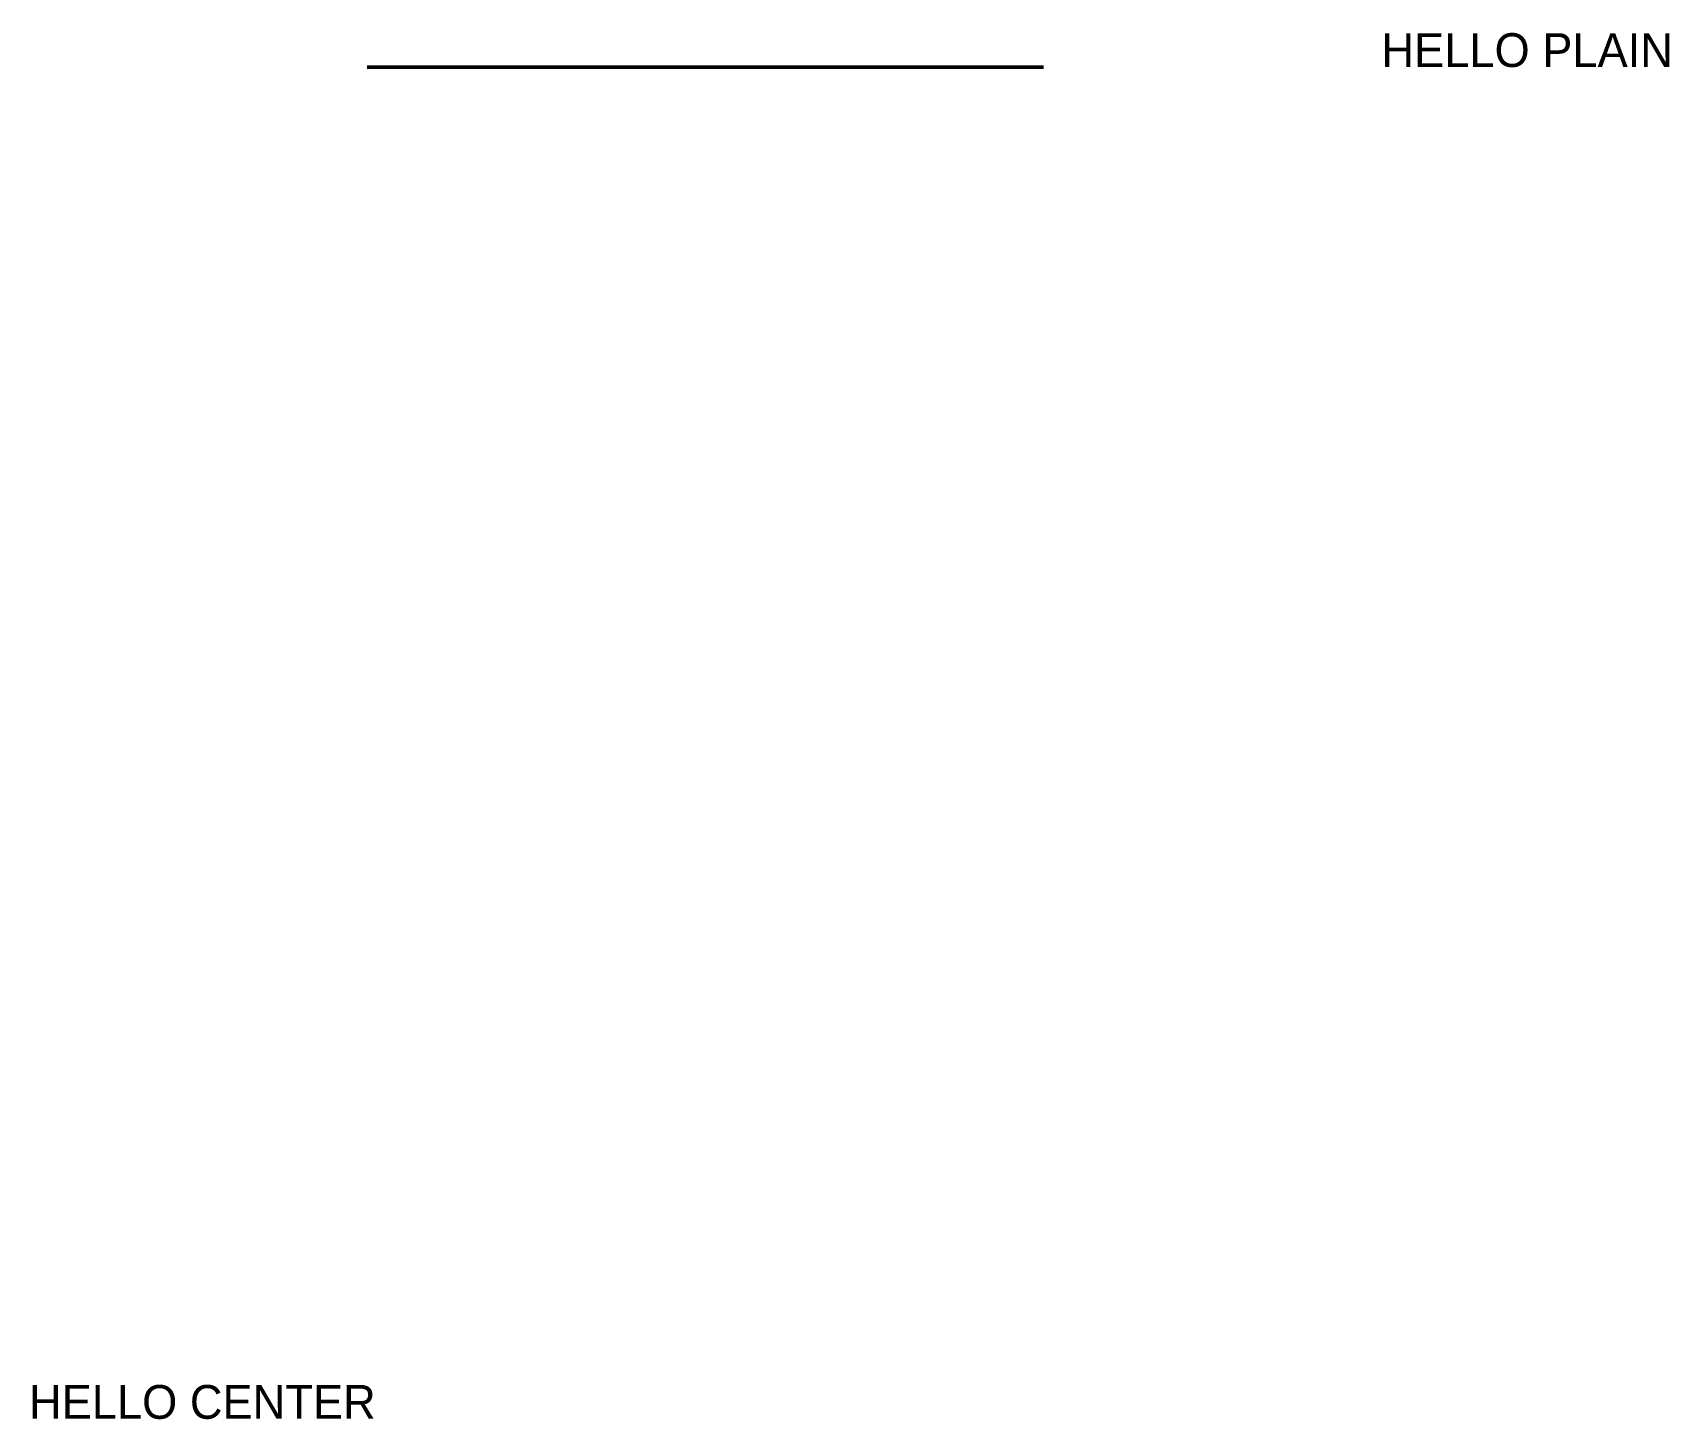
# Model space of a CAD drawing. Header units: metres. Extents: x 1 to 243, y 0 to 205.
import ezdxf

# ---------------------------------------------------------------- set-up
doc = ezdxf.new("R2010")
doc.units = ezdxf.units.M
for name, color, linetype, lineweight in [('STRUC-OUTLINE', 1, 'Continuous', 50), ('TEXT-GENERAL', 7, 'Continuous', 18), ('TEXT-HEADER', 7, 'Continuous', 25)]:
    doc.layers.add(name, color=color, linetype=linetype, lineweight=lineweight)

msp = doc.modelspace()

# ---------------------------------------------------------------- linework, layer by layer
at = {"layer": 'STRUC-OUTLINE'}
msp.add_line((50, 200), (150, 200), dxfattribs=at)

# ---------------------------------------------------------------- texts
at = {"layer": 'TEXT-GENERAL'}
msp.add_text('HELLO PLAIN', height=5, dxfattribs=at).set_placement((200, 200))
at = {"layer": 'TEXT-HEADER'}
msp.add_text('HELLO CENTER', height=5, dxfattribs=at).set_placement((0, 0))

doc.saveas('drawing.dxf')
